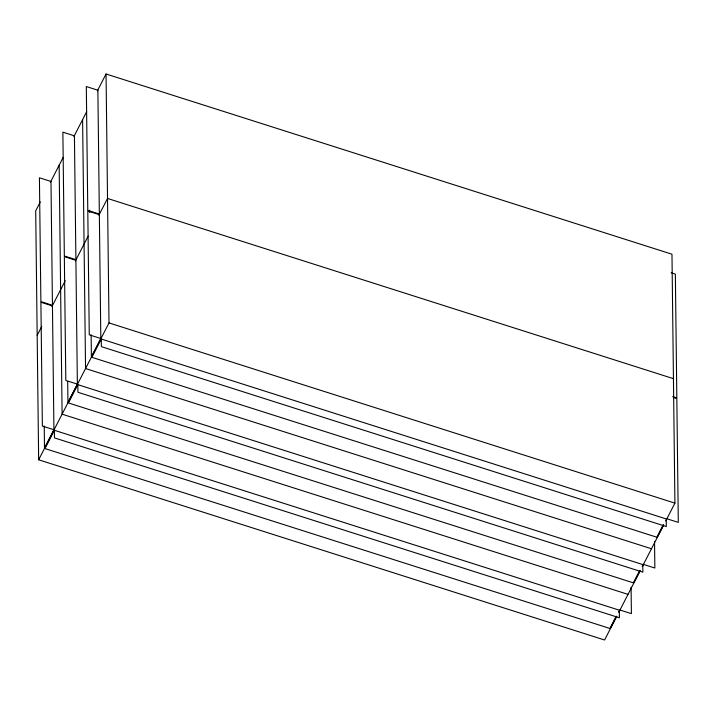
<?xml version="1.0" encoding="UTF-8"?>
<svg xmlns="http://www.w3.org/2000/svg" width="714" height="714" viewBox="0 0 714 714"><rect width="100%" height="100%" fill="white"/><g stroke="black" fill="none" stroke-linecap="round" stroke-linejoin="round"><path stroke-width="1.07" d="M40.287 201.946L35.7 210.871L38.654 459.789L604.579 640.003L616.807 616.2M50.48 182.106L63.225 157.312M73.935 136.481L86.671 111.687M97.381 90.856L106.047 73.997L671.972 254.211L674.917 503.129L665.743 520.979M37.173 335.33L41.76 326.405M51.961 306.565L65.215 280.781M75.407 260.94L88.152 236.147M98.853 215.316L107.519 198.456L673.445 378.67M53.925 429.757L42.367 426.071L40.894 302.245L52.452 305.931L53.925 429.757L44.491 448.097L44.232 425.99M77.371 384.132L65.813 380.446L64.34 256.621L75.898 260.307L77.371 384.132L67.946 402.473L67.696 381.463M100.817 338.507L89.259 334.821L87.795 210.996L99.353 214.673L100.817 338.507L91.392 356.848L91.133 334.732M38.654 459.789L109.001 322.915L106.047 73.997M54.371 430.283L54.46 437.887L619.431 617.797L619.341 610.193L54.371 430.283L44.982 448.57L609.943 628.472L615.879 616.932M77.817 384.659L77.915 392.263L642.877 572.173L642.787 564.569L77.817 384.659L68.428 402.946L633.389 582.847L639.325 571.307M101.272 339.034L101.361 346.638L666.323 526.548L666.233 518.944L101.272 339.034L91.874 357.312L656.835 537.223L663.27 524.719M610.416 628.311L616.369 616.726M618.851 611.898L619.841 609.97L631.399 613.647L631.087 587.113M633.862 582.686L639.824 571.102M642.305 566.273L643.296 564.346L654.854 568.023L654.533 541.489M657.317 537.062L663.27 525.477M618.851 612.237L640.262 570.575M642.297 566.604L663.708 524.951M671.151 272.775L675.355 274.114L676.827 397.939L672.624 396.6M673.677 397.564L676.827 398.573L678.3 522.398L666.742 518.721M109.001 322.915L674.917 503.129M651.471 548.754L85.546 368.54L82.601 119.622M628.025 594.378L62.1 414.165L59.146 165.246M89.652 210.273L89.678 212.486M97.872 90.214L86.314 86.537L87.786 210.362L99.344 214.048L97.872 90.214M74.426 135.838L62.868 132.161L64.34 255.987L75.898 259.673L74.426 135.838M50.98 181.463L39.422 177.786L40.885 301.611L52.443 305.297L50.98 181.463"/></g></svg>
